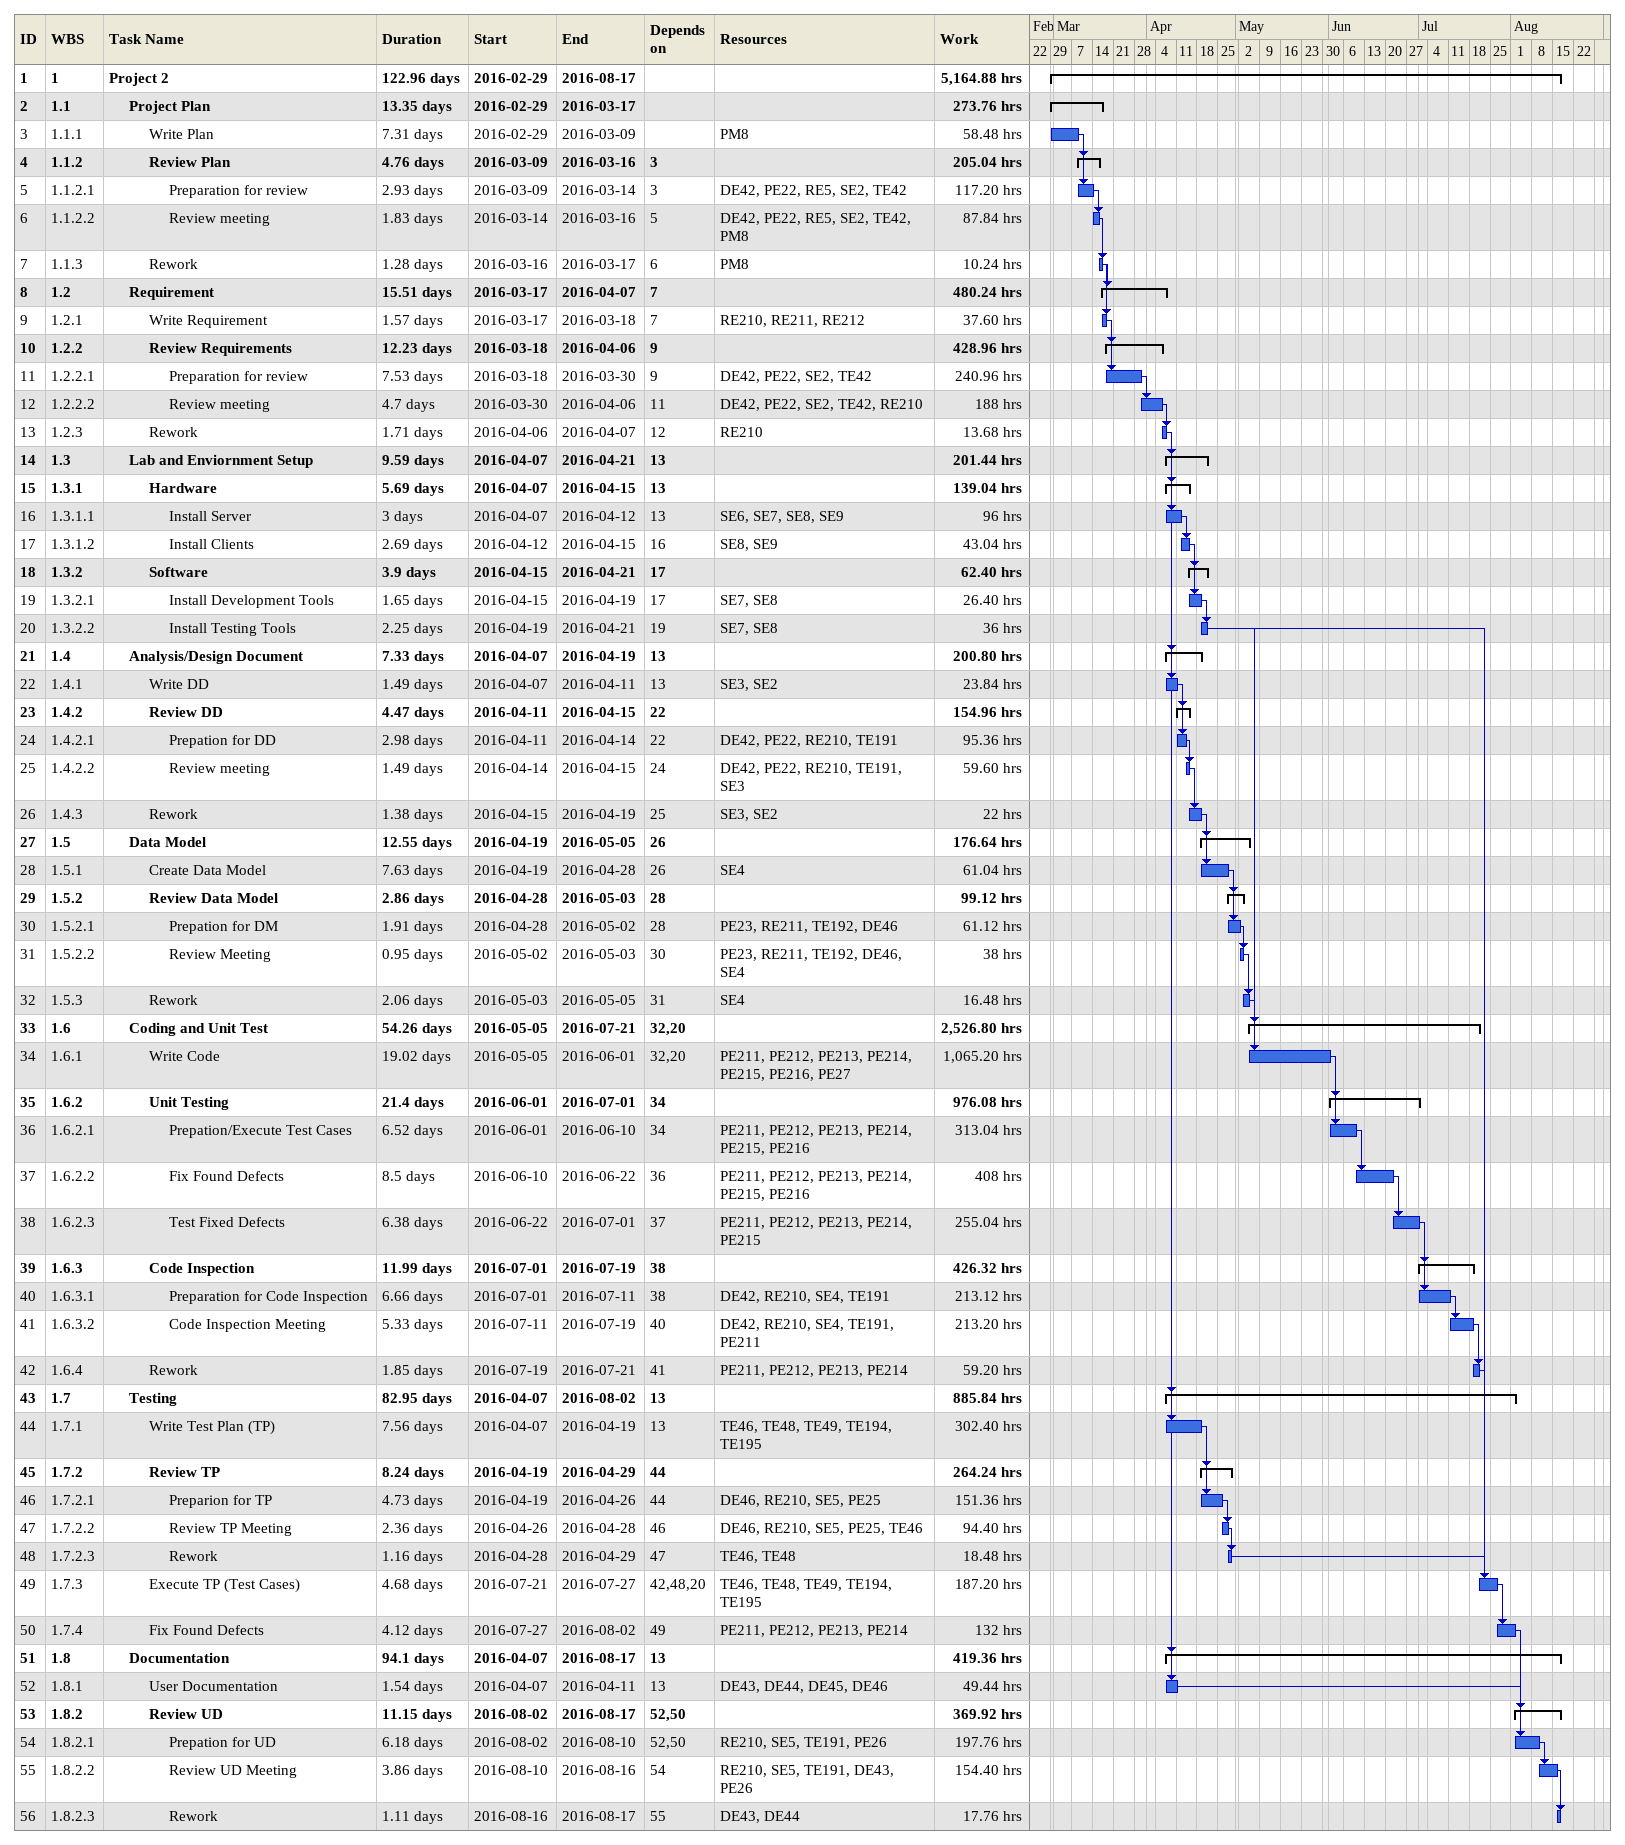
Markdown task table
| ID | WBS | Task | Duration | Start | Finish | Predecessors | Resources | Work (h) |
|---|---|---|---|---|---|---|---|---|
| 1 | 1 | **Project 2** | 122.96d | 2016-02-29 | 2016-08-17 |  |  | 5164.88 |
| 2 | 1.1 | **Project Plan** | 13.35d | 2016-02-29 | 2016-03-17 |  |  | 273.76 |
| 3 | 1.1.1 | Write Plan | 7.31d | 2016-02-29 | 2016-03-09 |  | PM8 | 58.48 |
| 4 | 1.1.2 | **Review Plan** | 4.76d | 2016-03-09 | 2016-03-16 | 3 |  | 205.04 |
| 5 | 1.1.2.1 | Preparation for review | 2.93d | 2016-03-09 | 2016-03-14 | 3 | DE42, PE22, RE5, SE2, TE42 | 117.20 |
| 6 | 1.1.2.2 | Review meeting | 1.83d | 2016-03-14 | 2016-03-16 | 5 | DE42, PE22, RE5, SE2, TE42, PM8 | 87.84 |
| 7 | 1.1.3 | Rework | 1.28d | 2016-03-16 | 2016-03-17 | 6 | PM8 | 10.24 |
| 8 | 1.2 | **Requirement** | 15.51d | 2016-03-17 | 2016-04-07 | 7 |  | 480.24 |
| 9 | 1.2.1 | Write Requirement | 1.57d | 2016-03-17 | 2016-03-18 | 7 | RE210, RE211, RE212 | 37.60 |
| 10 | 1.2.2 | **Review Requirements** | 12.23d | 2016-03-18 | 2016-04-06 | 9 |  | 428.96 |
| 11 | 1.2.2.1 | Preparation for review | 7.53d | 2016-03-18 | 2016-03-30 | 9 | DE42, PE22, SE2, TE42 | 240.96 |
| 12 | 1.2.2.2 | Review meeting | 4.7d | 2016-03-30 | 2016-04-06 | 11 | DE42, PE22, SE2, TE42, RE210 | 188 |
| 13 | 1.2.3 | Rework | 1.71d | 2016-04-06 | 2016-04-07 | 12 | RE210 | 13.68 |
| 14 | 1.3 | **Lab and Enviornment Setup** | 9.59d | 2016-04-07 | 2016-04-21 | 13 |  | 201.44 |
| 15 | 1.3.1 | **Hardware** | 5.69d | 2016-04-07 | 2016-04-15 | 13 |  | 139.04 |
| 16 | 1.3.1.1 | Install Server | 3d | 2016-04-07 | 2016-04-12 | 13 | SE6, SE7, SE8, SE9 | 96 |
| 17 | 1.3.1.2 | Install Clients | 2.69d | 2016-04-12 | 2016-04-15 | 16 | SE8, SE9 | 43.04 |
| 18 | 1.3.2 | **Software** | 3.9d | 2016-04-15 | 2016-04-21 | 17 |  | 62.40 |
| 19 | 1.3.2.1 | Install Development Tools | 1.65d | 2016-04-15 | 2016-04-19 | 17 | SE7, SE8 | 26.40 |
| 20 | 1.3.2.2 | Install Testing Tools | 2.25d | 2016-04-19 | 2016-04-21 | 19 | SE7, SE8 | 36 |
| 21 | 1.4 | **Analysis/Design Document** | 7.33d | 2016-04-07 | 2016-04-19 | 13 |  | 200.80 |
| 22 | 1.4.1 | Write DD | 1.49d | 2016-04-07 | 2016-04-11 | 13 | SE3, SE2 | 23.84 |
| 23 | 1.4.2 | **Review DD** | 4.47d | 2016-04-11 | 2016-04-15 | 22 |  | 154.96 |
| 24 | 1.4.2.1 | Prepation for DD | 2.98d | 2016-04-11 | 2016-04-14 | 22 | DE42, PE22, RE210, TE191 | 95.36 |
| 25 | 1.4.2.2 | Review meeting | 1.49d | 2016-04-14 | 2016-04-15 | 24 | DE42, PE22, RE210, TE191, SE3 | 59.60 |
| 26 | 1.4.3 | Rework | 1.38d | 2016-04-15 | 2016-04-19 | 25 | SE3, SE2 | 22 |
| 27 | 1.5 | **Data Model** | 12.55d | 2016-04-19 | 2016-05-05 | 26 |  | 176.64 |
| 28 | 1.5.1 | Create Data Model | 7.63d | 2016-04-19 | 2016-04-28 | 26 | SE4 | 61.04 |
| 29 | 1.5.2 | **Review Data Model** | 2.86d | 2016-04-28 | 2016-05-03 | 28 |  | 99.12 |
| 30 | 1.5.2.1 | Prepation for DM | 1.91d | 2016-04-28 | 2016-05-02 | 28 | PE23, RE211, TE192, DE46 | 61.12 |
| 31 | 1.5.2.2 | Review Meeting | 0.95d | 2016-05-02 | 2016-05-03 | 30 | PE23, RE211, TE192, DE46, SE4 | 38 |
| 32 | 1.5.3 | Rework | 2.06d | 2016-05-03 | 2016-05-05 | 31 | SE4 | 16.48 |
| 33 | 1.6 | **Coding and Unit Test** | 54.26d | 2016-05-05 | 2016-07-21 | 32, 20 |  | 2526.80 |
| 34 | 1.6.1 | Write Code | 19.02d | 2016-05-05 | 2016-06-01 | 32, 20 | PE211, PE212, PE213, PE214, PE215, PE216, PE27 | 1065.20 |
| 35 | 1.6.2 | **Unit Testing** | 21.4d | 2016-06-01 | 2016-07-01 | 34 |  | 976.08 |
| 36 | 1.6.2.1 | Prepation/Execute Test Cases | 6.52d | 2016-06-01 | 2016-06-10 | 34 | PE211, PE212, PE213, PE214, PE215, PE216 | 313.04 |
| 37 | 1.6.2.2 | Fix Found Defects | 8.5d | 2016-06-10 | 2016-06-22 | 36 | PE211, PE212, PE213, PE214, PE215, PE216 | 408 |
| 38 | 1.6.2.3 | Test Fixed Defects | 6.38d | 2016-06-22 | 2016-07-01 | 37 | PE211, PE212, PE213, PE214, PE215 | 255.04 |
| 39 | 1.6.3 | **Code Inspection** | 11.99d | 2016-07-01 | 2016-07-19 | 38 |  | 426.32 |
| 40 | 1.6.3.1 | Preparation for Code Inspection | 6.66d | 2016-07-01 | 2016-07-11 | 38 | DE42, RE210, SE4, TE191 | 213.12 |
| 41 | 1.6.3.2 | Code Inspection Meeting | 5.33d | 2016-07-11 | 2016-07-19 | 40 | DE42, RE210, SE4, TE191, PE211 | 213.20 |
| 42 | 1.6.4 | Rework | 1.85d | 2016-07-19 | 2016-07-21 | 41 | PE211, PE212, PE213, PE214 | 59.20 |
| 43 | 1.7 | **Testing** | 82.95d | 2016-04-07 | 2016-08-02 | 13 |  | 885.84 |
| 44 | 1.7.1 | Write Test Plan (TP) | 7.56d | 2016-04-07 | 2016-04-19 | 13 | TE46, TE48, TE49, TE194, TE195 | 302.40 |
| 45 | 1.7.2 | **Review TP** | 8.24d | 2016-04-19 | 2016-04-29 | 44 |  | 264.24 |
| 46 | 1.7.2.1 | Preparion for TP | 4.73d | 2016-04-19 | 2016-04-26 | 44 | DE46, RE210, SE5, PE25 | 151.36 |
| 47 | 1.7.2.2 | Review TP Meeting | 2.36d | 2016-04-26 | 2016-04-28 | 46 | DE46, RE210, SE5, PE25, TE46 | 94.40 |
| 48 | 1.7.2.3 | Rework | 1.16d | 2016-04-28 | 2016-04-29 | 47 | TE46, TE48 | 18.48 |
| 49 | 1.7.3 | Execute TP (Test Cases) | 4.68d | 2016-07-21 | 2016-07-27 | 42, 48, 20 | TE46, TE48, TE49, TE194, TE195 | 187.20 |
| 50 | 1.7.4 | Fix Found Defects | 4.12d | 2016-07-27 | 2016-08-02 | 49 | PE211, PE212, PE213, PE214 | 132 |
| 51 | 1.8 | **Documentation** | 94.1d | 2016-04-07 | 2016-08-17 | 13 |  | 419.36 |
| 52 | 1.8.1 | User Documentation | 1.54d | 2016-04-07 | 2016-04-11 | 13 | DE43, DE44, DE45, DE46 | 49.44 |
| 53 | 1.8.2 | **Review UD** | 11.15d | 2016-08-02 | 2016-08-17 | 52, 50 |  | 369.92 |
| 54 | 1.8.2.1 | Prepation for UD | 6.18d | 2016-08-02 | 2016-08-10 | 52, 50 | RE210, SE5, TE191, PE26 | 197.76 |
| 55 | 1.8.2.2 | Review UD Meeting | 3.86d | 2016-08-10 | 2016-08-16 | 54 | RE210, SE5, TE191, DE43, PE26 | 154.40 |
| 56 | 1.8.2.3 | Rework | 1.11d | 2016-08-16 | 2016-08-17 | 55 | DE43, DE44 | 17.76 |
